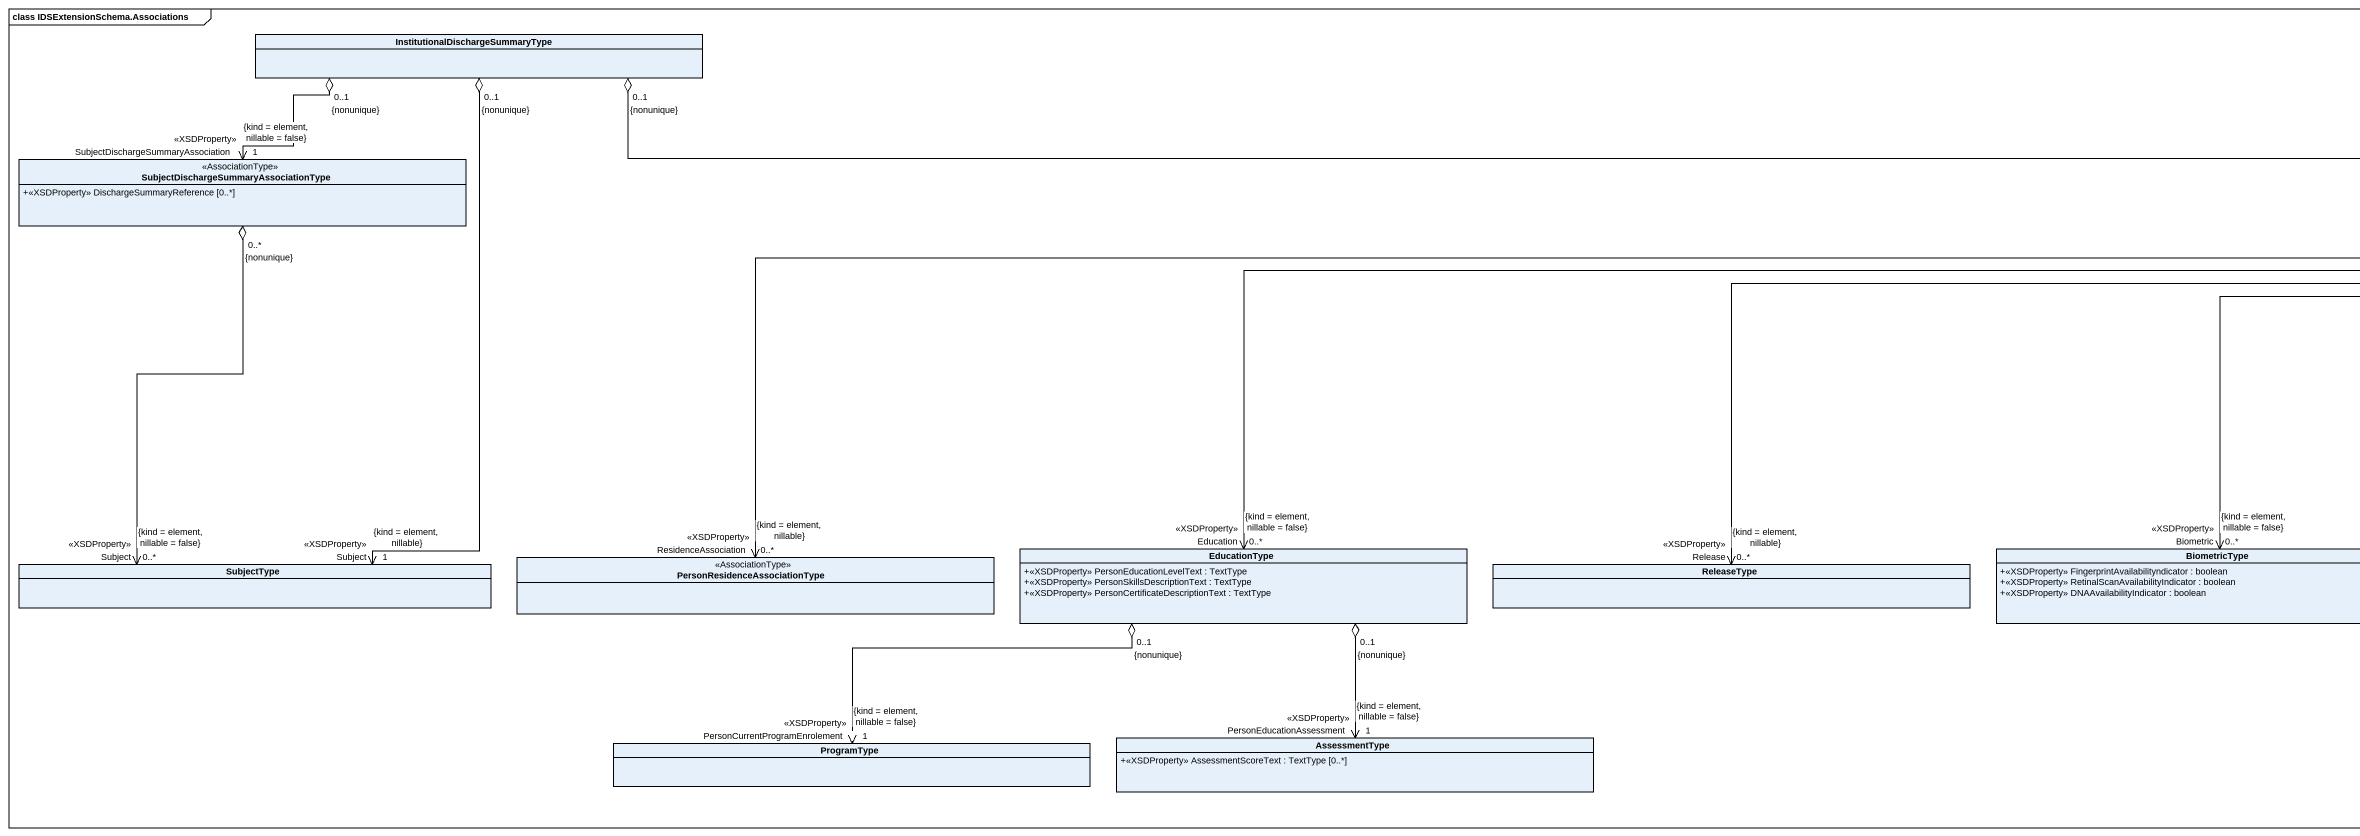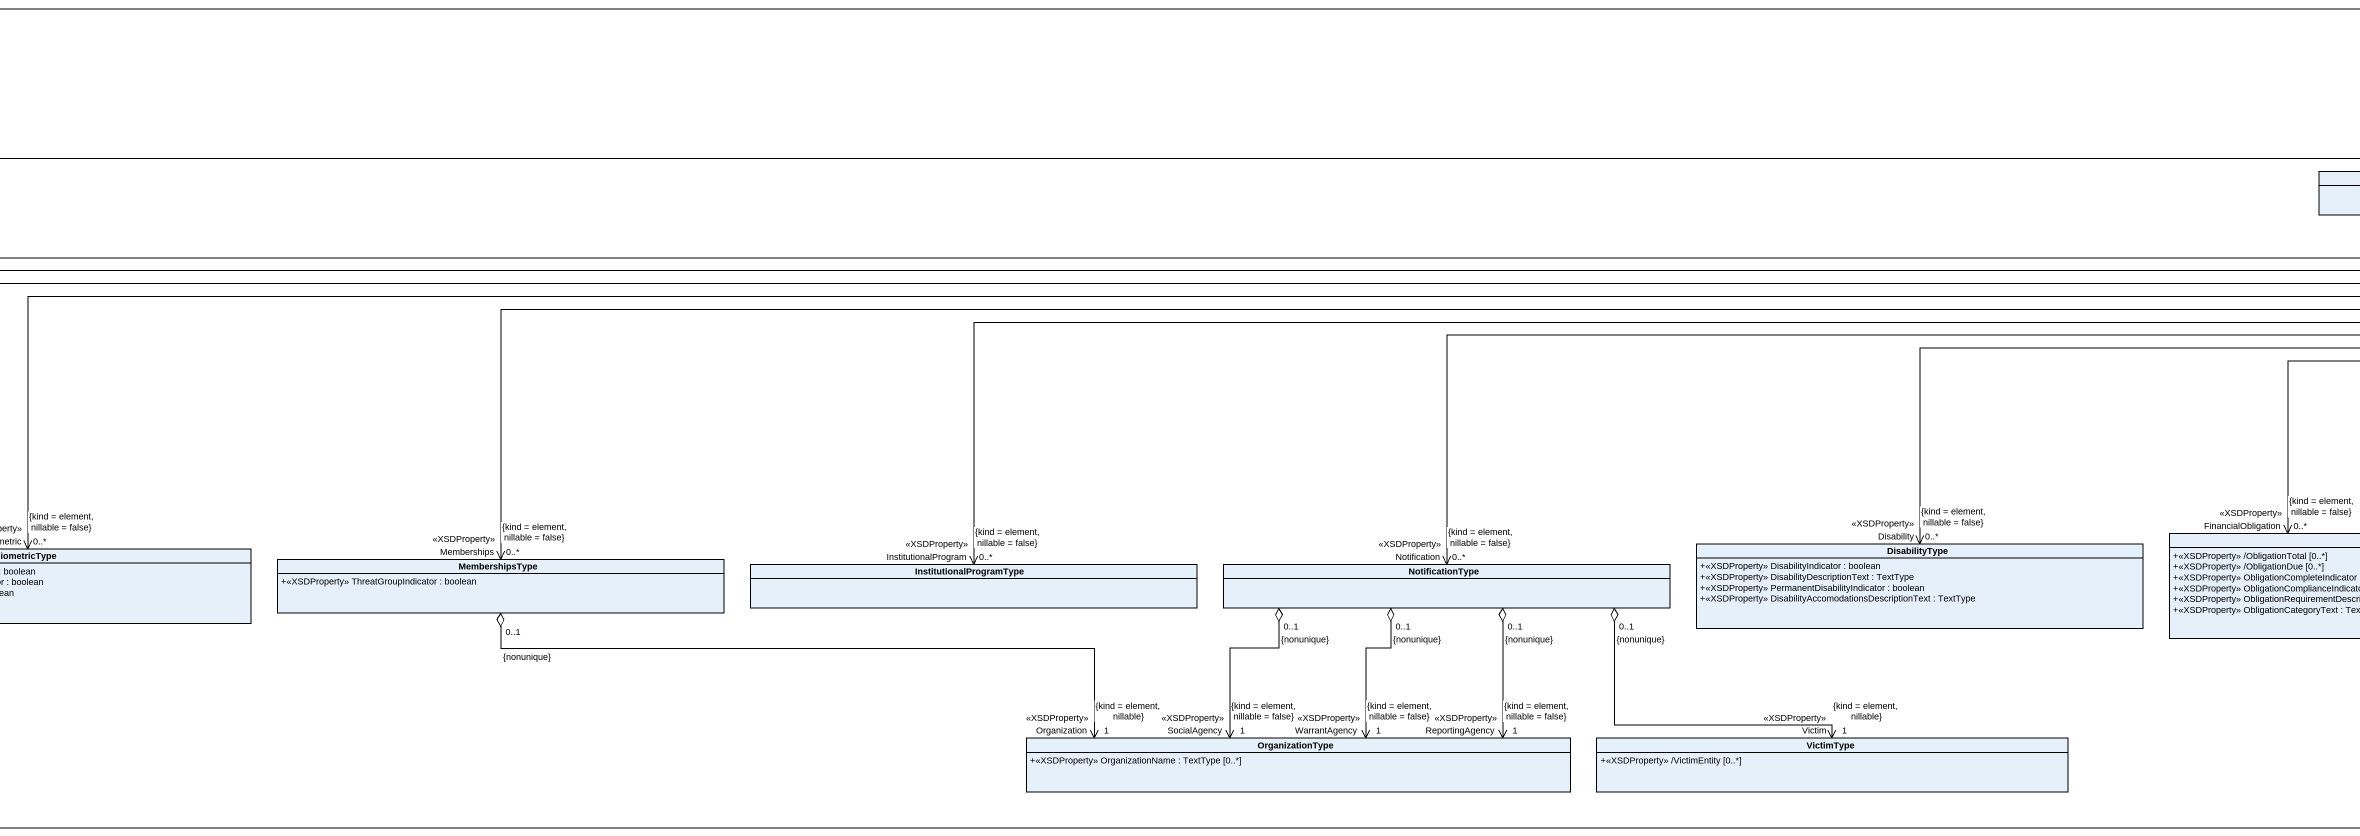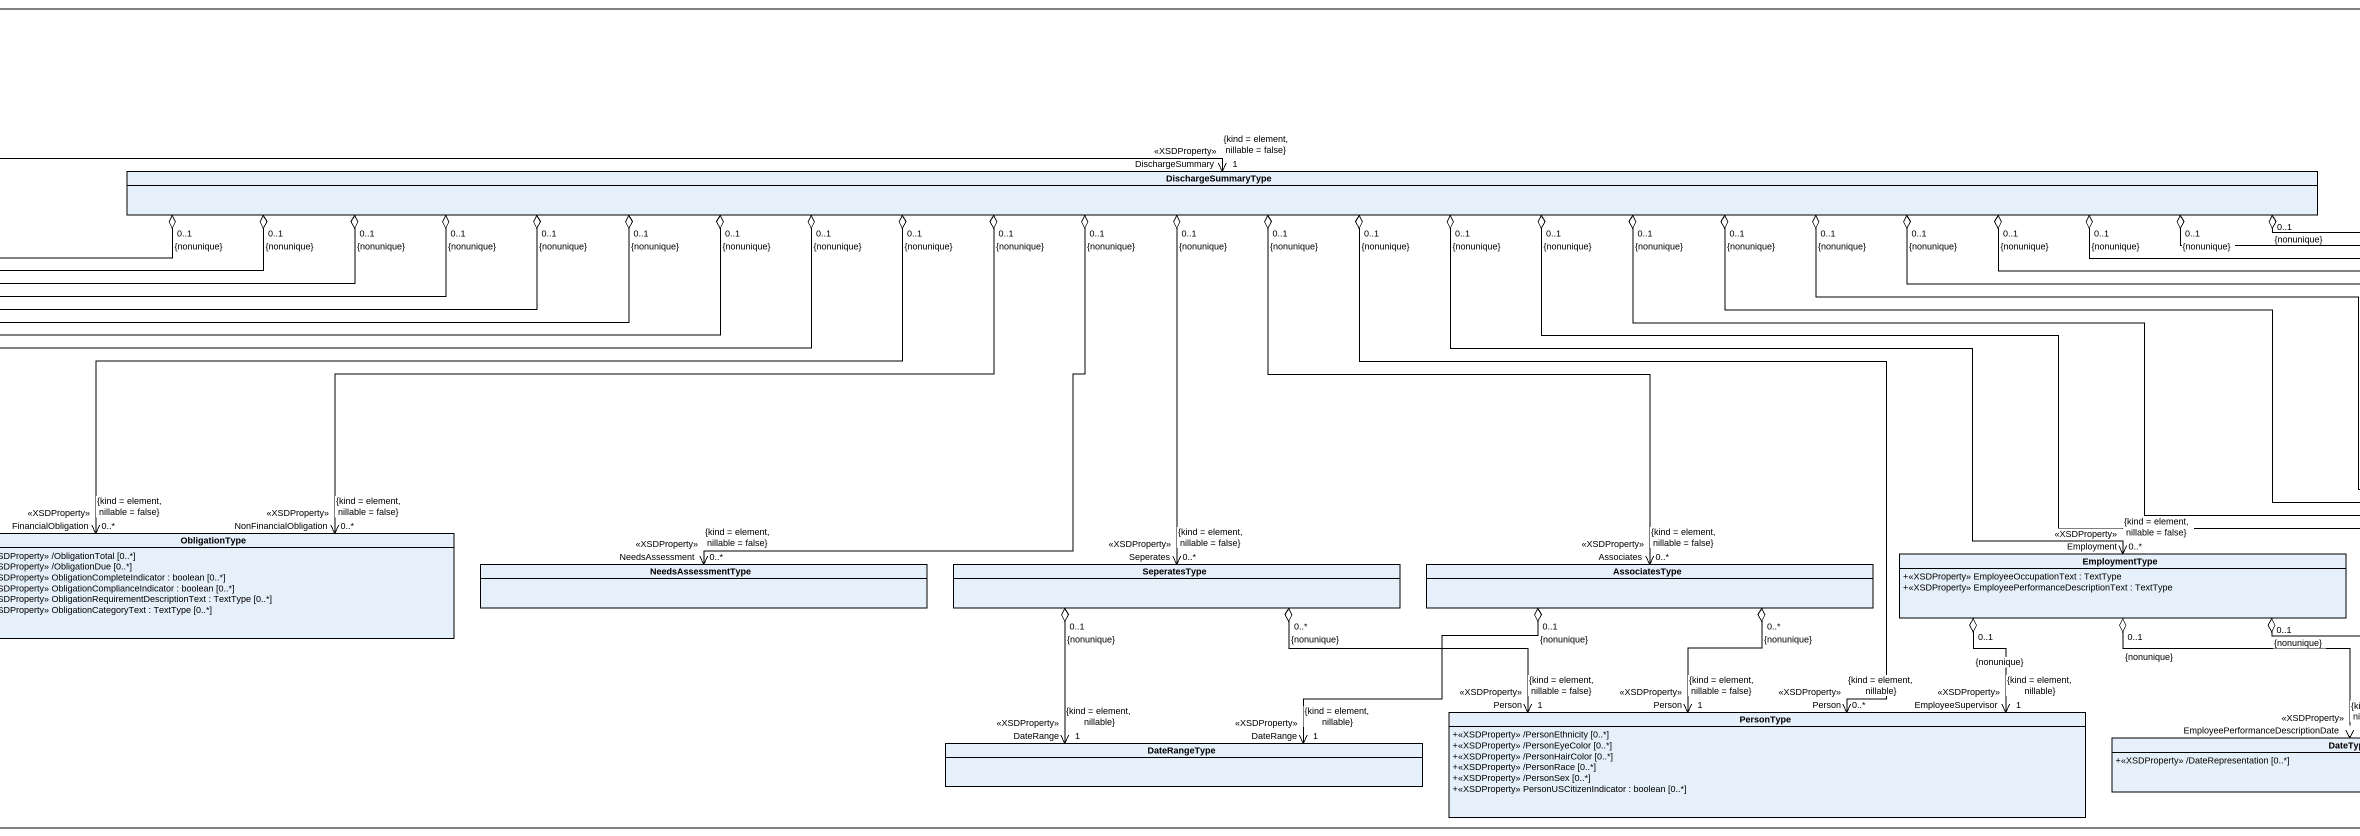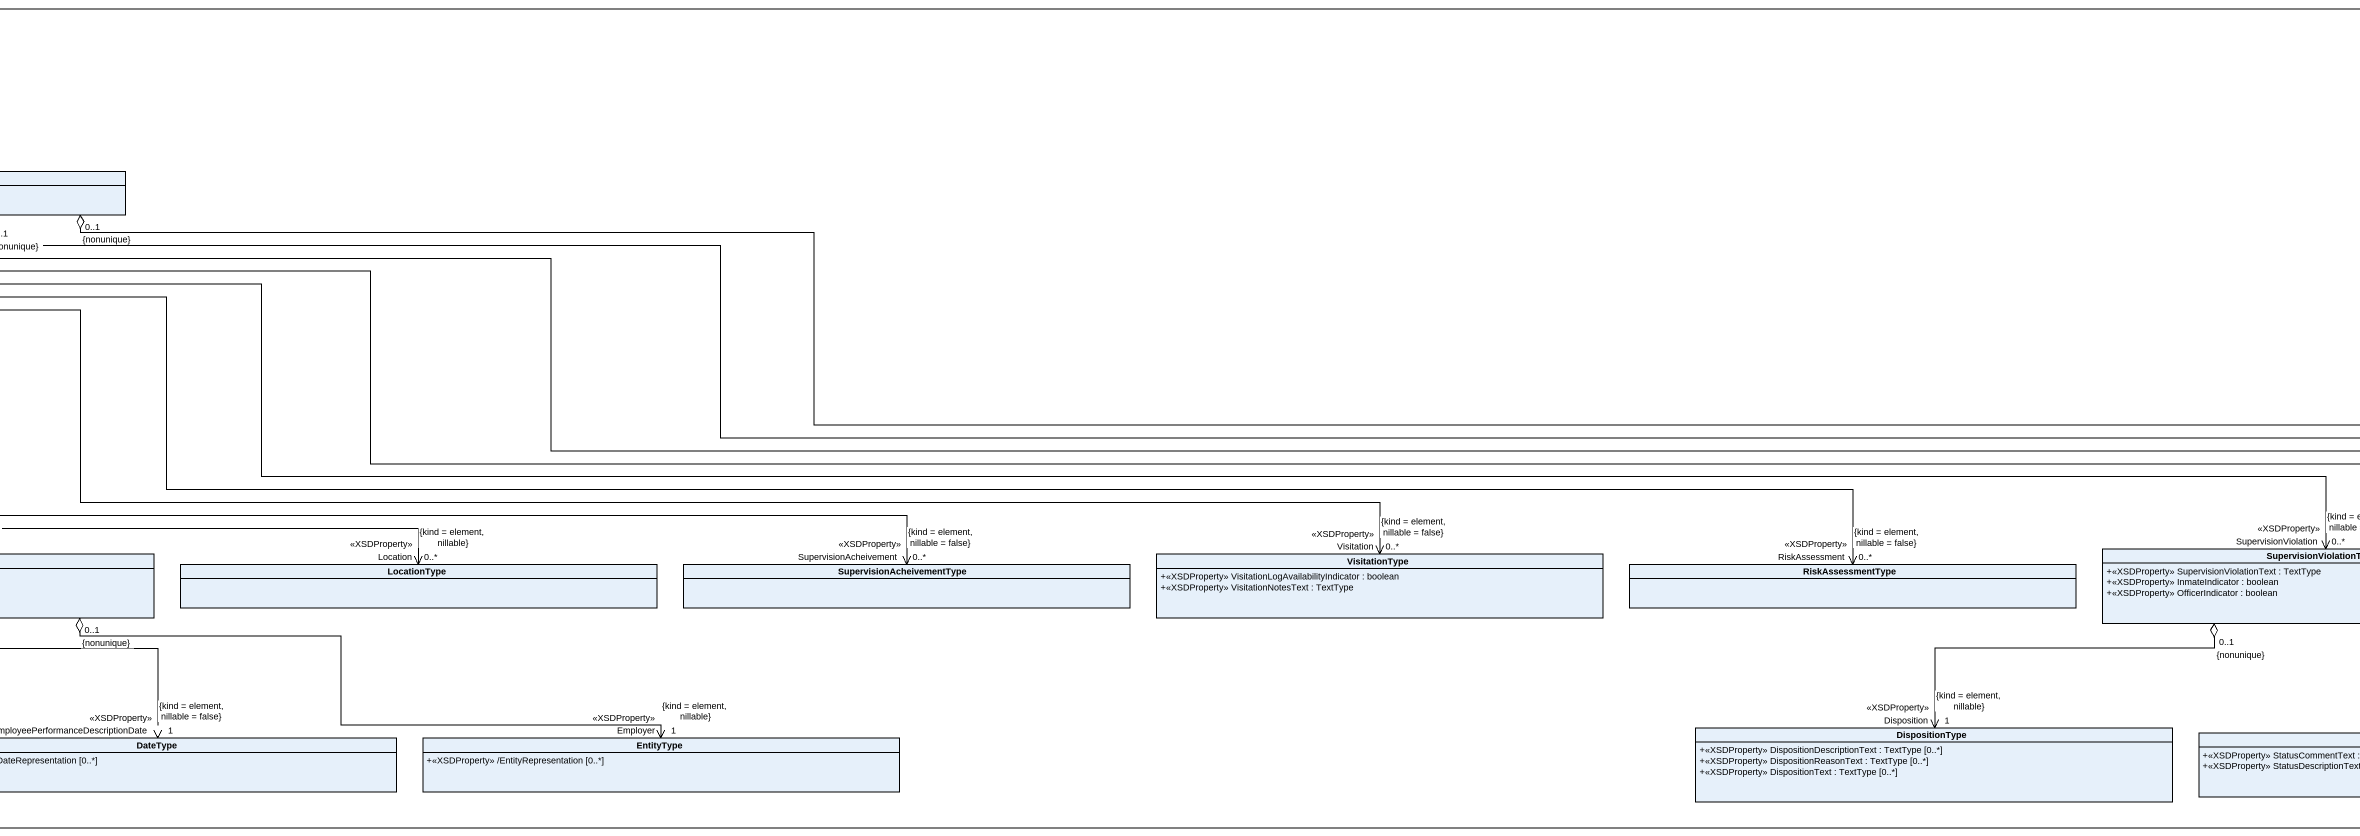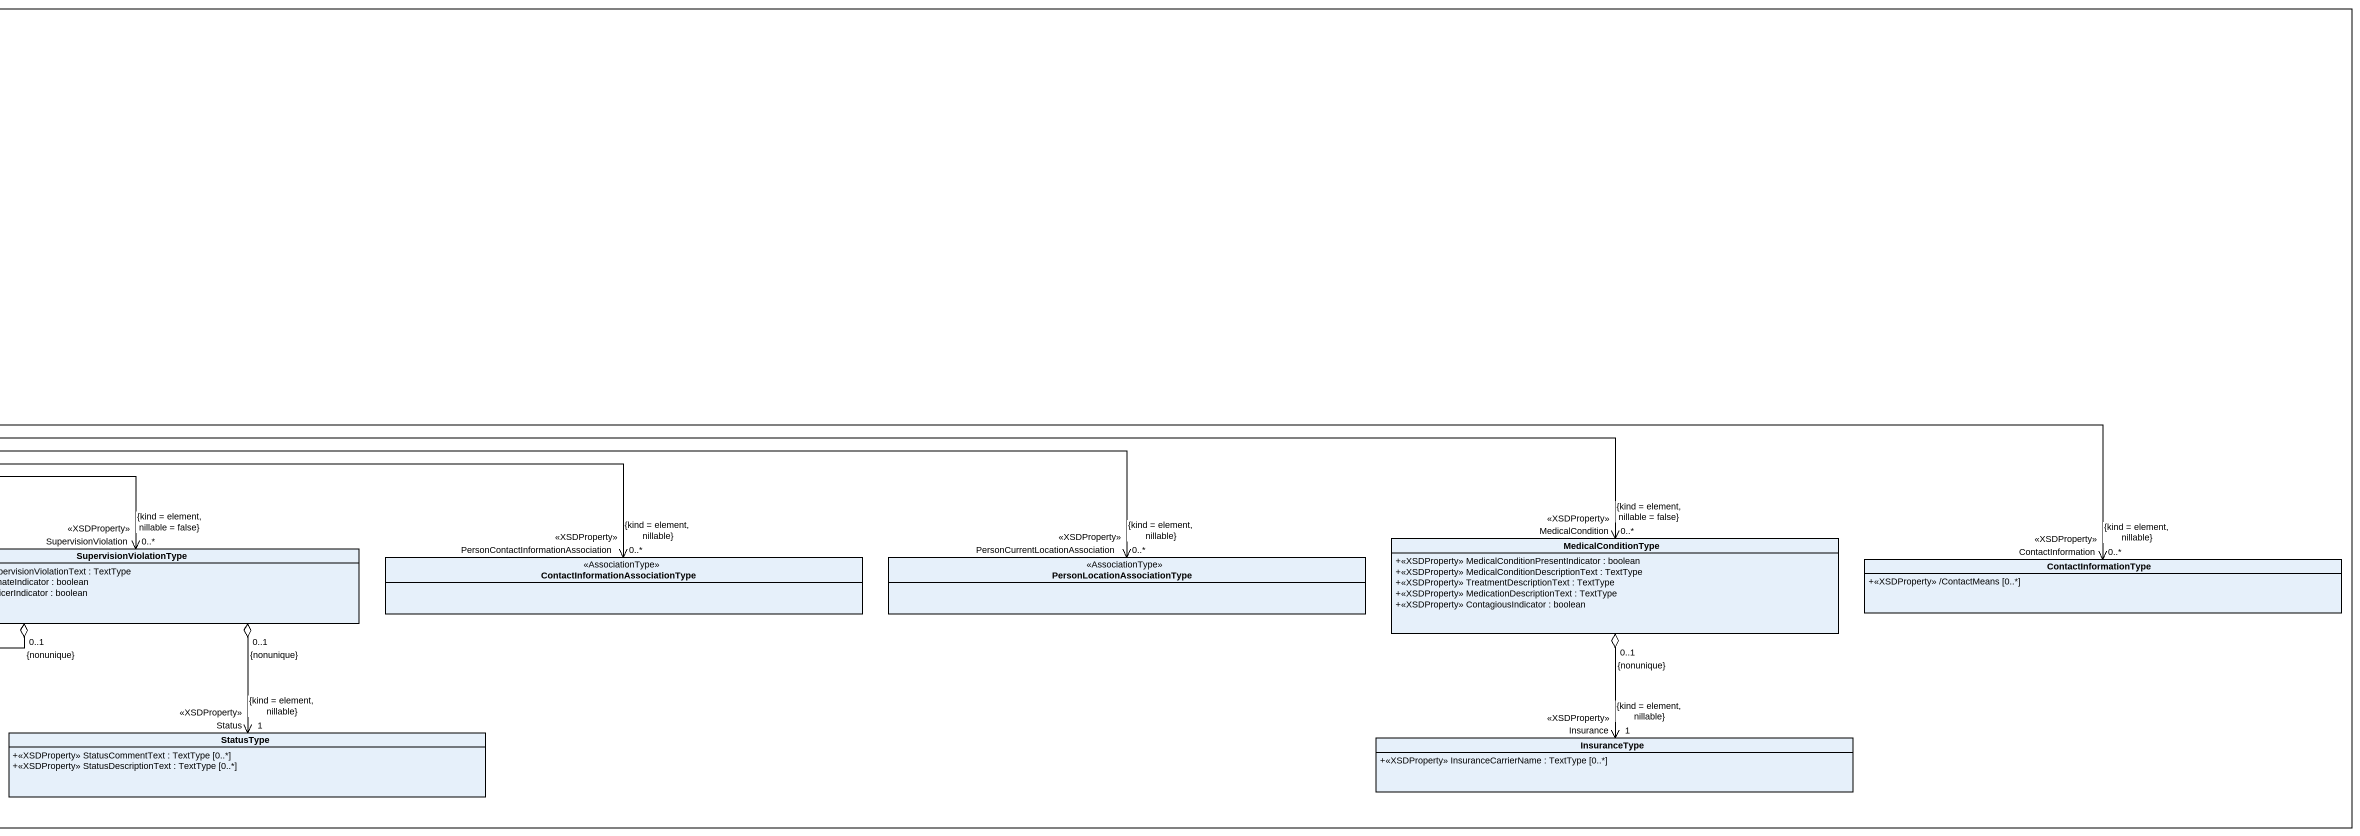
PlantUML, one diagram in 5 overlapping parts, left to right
@startuml
mainframe class IDSExtensionSchema.Associations
hide circle
hide empty members
skinparam classAttributeIconSize 0
class "InstitutionalDischargeSummaryType" as InstitutionalDischargeSummar
class "SubjectDischargeSummaryAssociationType" as SubjectDischargeSummaryAssoc <<AssociationType>> {
  +<<XSDProperty>> DischargeSummaryReference [0..*]
}
class DischargeSummaryType
class DisabilityType {
  +<<XSDProperty>> DisabilityIndicator : boolean
  +<<XSDProperty>> DisabilityDescriptionText : TextType
  +<<XSDProperty>> PermanentDisabilityIndicator : boolean
  +<<XSDProperty>> DisabilityAccomodationsDescriptionText : TextType
}
class ObligationType {
  +<<XSDProperty>> /ObligationTotal [0..*]
  +<<XSDProperty>> /ObligationDue [0..*]
  +<<XSDProperty>> ObligationCompleteIndicator : boolean [0..*]
  +<<XSDProperty>> ObligationComplianceIndicator : boolean [0..*]
  +<<XSDProperty>> ObligationRequirementDescriptionText : TextType [0..*]
  +<<XSDProperty>> ObligationCategoryText : TextType [0..*]
}
class MedicalConditionType {
  +<<XSDProperty>> MedicalConditionPresentIndicator : boolean
  +<<XSDProperty>> MedicalConditionDescriptionText : TextType
  +<<XSDProperty>> TreatmentDescriptionText : TextType
  +<<XSDProperty>> MedicationDescriptionText : TextType
  +<<XSDProperty>> ContagiousIndicator : boolean
}
class SubjectType
class "PersonResidenceAssociationType" as PersonResidenceAssociationTy <<AssociationType>>
class EducationType {
  +<<XSDProperty>> PersonEducationLevelText : TextType
  +<<XSDProperty>> PersonSkillsDescriptionText : TextType
  +<<XSDProperty>> PersonCertificateDescriptionText : TextType
}
class ReleaseType
class BiometricType {
  +<<XSDProperty>> FingerprintAvailabilityndicator : boolean
  +<<XSDProperty>> RetinalScanAvailabilityIndicator : boolean
  +<<XSDProperty>> DNAAvailabilityIndicator : boolean
}
class MembershipsType {
  +<<XSDProperty>> ThreatGroupIndicator : boolean
}
class InstitutionalProgramType
class NotificationType
class NeedsAssessmentType
class SeperatesType
class AssociatesType
class EmploymentType {
  +<<XSDProperty>> EmployeeOccupationText : TextType
  +<<XSDProperty>> EmployeePerformanceDescriptionText : TextType
}
class LocationType
class SupervisionAcheivementType
class VisitationType {
  +<<XSDProperty>> VisitationLogAvailabilityIndicator : boolean
  +<<XSDProperty>> VisitationNotesText : TextType
}
class RiskAssessmentType
class SupervisionViolationType {
  +<<XSDProperty>> SupervisionViolationText : TextType
  +<<XSDProperty>> InmateIndicator : boolean
  +<<XSDProperty>> OfficerIndicator : boolean
}
class "ContactInformationAssociationType" as ContactInformationAssociatio <<AssociationType>>
class "PersonLocationAssociationType" as PersonLocationAssociationTyp <<AssociationType>>
class ContactInformationType {
  +<<XSDProperty>> /ContactMeans [0..*]
}
class AssessmentType {
  +<<XSDProperty>> AssessmentScoreText : TextType [0..*]
}
class OrganizationType {
  +<<XSDProperty>> OrganizationName : TextType [0..*]
}
class VictimType {
  +<<XSDProperty>> /VictimEntity [0..*]
}
class PersonType {
  +<<XSDProperty>> /PersonEthnicity [0..*]
  +<<XSDProperty>> /PersonEyeColor [0..*]
  +<<XSDProperty>> /PersonHairColor [0..*]
  +<<XSDProperty>> /PersonRace [0..*]
  +<<XSDProperty>> /PersonSex [0..*]
  +<<XSDProperty>> PersonUSCitizenIndicator : boolean [0..*]
}
class DateType {
  +<<XSDProperty>> /DateRepresentation [0..*]
}
class EntityType {
  +<<XSDProperty>> /EntityRepresentation [0..*]
}
class DispositionType {
  +<<XSDProperty>> DispositionDescriptionText : TextType [0..*]
  +<<XSDProperty>> DispositionReasonText : TextType [0..*]
  +<<XSDProperty>> DispositionText : TextType [0..*]
}
class StatusType {
  +<<XSDProperty>> StatusCommentText : TextType [0..*]
  +<<XSDProperty>> StatusDescriptionText : TextType [0..*]
}
class InsuranceType {
  +<<XSDProperty>> InsuranceCarrierName : TextType [0..*]
}
class ProgramType
class DateRangeType
InstitutionalDischargeSummar "0..1\n{nonunique}" o-left-> "SubjectDischargeSummaryAssociation\n<<XSDProperty>>\n1\n{kind = element, nillable = false}" SubjectDischargeSummaryAssoc
InstitutionalDischargeSummar "0..1\n{nonunique}" o-right-> "DischargeSummary\n<<XSDProperty>>\n1\n{kind = element, nillable = false}" DischargeSummaryType
InstitutionalDischargeSummar "0..1\n{nonunique}" o--> "Subject\n<<XSDProperty>>\n1\n{kind = element, nillable}" SubjectType
SubjectDischargeSummaryAssoc "0..*\n{nonunique}" o--> "Subject\n<<XSDProperty>>\n0..*\n{kind = element, nillable = false}" SubjectType
DischargeSummaryType "0..1\n{nonunique}" o-left-> "Disability\n<<XSDProperty>>\n0..*\n{kind = element, nillable = false}" DisabilityType
DischargeSummaryType "0..1\n{nonunique}" o-left-> "FinancialObligation\n<<XSDProperty>>\n0..*\n{kind = element, nillable = false}" ObligationType
DischargeSummaryType "0..1\n{nonunique}" o-left-> "NonFinancialObligation\n<<XSDProperty>>\n0..*\n{kind = element, nillable = false}" ObligationType
DischargeSummaryType "0..1\n{nonunique}" o-right-> "MedicalCondition\n<<XSDProperty>>\n0..*\n{kind = element, nillable = false}" MedicalConditionType
DischargeSummaryType "0..1\n{nonunique}" o-left-> "ResidenceAssociation\n<<XSDProperty>>\n0..*\n{kind = element, nillable}" PersonResidenceAssociationTy
DischargeSummaryType "0..1\n{nonunique}" o-left-> "Education\n<<XSDProperty>>\n0..*\n{kind = element, nillable = false}" EducationType
DischargeSummaryType "0..1\n{nonunique}" o-left-> "Release\n<<XSDProperty>>\n0..*\n{kind = element, nillable}" ReleaseType
DischargeSummaryType "0..1\n{nonunique}" o-left-> "Biometric\n<<XSDProperty>>\n0..*\n{kind = element, nillable = false}" BiometricType
DischargeSummaryType "0..1\n{nonunique}" o-left-> "Memberships\n<<XSDProperty>>\n0..*\n{kind = element, nillable = false}" MembershipsType
DischargeSummaryType "0..1\n{nonunique}" o-left-> "InstitutionalProgram\n<<XSDProperty>>\n0..*\n{kind = element, nillable = false}" InstitutionalProgramType
DischargeSummaryType "0..1\n{nonunique}" o-left-> "Notification\n<<XSDProperty>>\n0..*\n{kind = element, nillable = false}" NotificationType
DischargeSummaryType "0..1\n{nonunique}" o--> "NeedsAssessment\n<<XSDProperty>>\n0..*\n{kind = element, nillable = false}" NeedsAssessmentType
DischargeSummaryType "0..1\n{nonunique}" o--> "Seperates\n<<XSDProperty>>\n0..*\n{kind = element, nillable = false}" SeperatesType
DischargeSummaryType "0..1\n{nonunique}" o--> "Associates\n<<XSDProperty>>\n0..*\n{kind = element, nillable = false}" AssociatesType
DischargeSummaryType "0..1\n{nonunique}" o-right-> "Employment\n<<XSDProperty>>\n0..*\n{kind = element, nillable = false}" EmploymentType
DischargeSummaryType "0..1\n{nonunique}" o-right-> "Location\n<<XSDProperty>>\n0..*\n{kind = element, nillable}" LocationType
DischargeSummaryType "0..1\n{nonunique}" o-right-> "SupervisionAcheivement\n<<XSDProperty>>\n0..*\n{kind = element, nillable = false}" SupervisionAcheivementType
DischargeSummaryType "0..1\n{nonunique}" o-right-> "Visitation\n<<XSDProperty>>\n0..*\n{kind = element, nillable = false}" VisitationType
DischargeSummaryType "0..1\n{nonunique}" o-right-> "RiskAssessment\n<<XSDProperty>>\n0..*\n{kind = element, nillable = false}" RiskAssessmentType
DischargeSummaryType "0..1\n{nonunique}" o-right-> "SupervisionViolation\n<<XSDProperty>>\n0..*\n{kind = element, nillable = false}" SupervisionViolationType
DischargeSummaryType "0..1\n{nonunique}" o-right-> "PersonContactInformationAssociation\n<<XSDProperty>>\n0..*\n{kind = element, nillable}" ContactInformationAssociatio
DischargeSummaryType "0..1\n{nonunique}" o-right-> "PersonCurrentLocationAssociation\n<<XSDProperty>>\n0..*\n{kind = element, nillable}" PersonLocationAssociationTyp
DischargeSummaryType "0..1\n{nonunique}" o-right-> "ContactInformation\n<<XSDProperty>>\n0..*\n{kind = element, nillable}" ContactInformationType
DischargeSummaryType "0..1\n{nonunique}" o--> "Person\n<<XSDProperty>>\n0..*\n{kind = element, nillable}" PersonType
MedicalConditionType "0..1\n{nonunique}" o--> "Insurance\n<<XSDProperty>>\n1\n{kind = element, nillable}" InsuranceType
EducationType "0..1\n{nonunique}" o--> "PersonEducationAssessment\n<<XSDProperty>>\n1\n{kind = element, nillable = false}" AssessmentType
EducationType "0..1\n{nonunique}" o-left-> "PersonCurrentProgramEnrolement\n<<XSDProperty>>\n1\n{kind = element, nillable = false}" ProgramType
MembershipsType "0..1\n{nonunique}" o-right-> "Organization\n<<XSDProperty>>\n1\n{kind = element, nillable}" OrganizationType
NotificationType "0..1\n{nonunique}" o--> "SocialAgency\n<<XSDProperty>>\n1\n{kind = element, nillable = false}" OrganizationType
NotificationType "0..1\n{nonunique}" o--> "WarrantAgency\n<<XSDProperty>>\n1\n{kind = element, nillable = false}" OrganizationType
NotificationType "0..1\n{nonunique}" o--> "ReportingAgency\n<<XSDProperty>>\n1\n{kind = element, nillable = false}" OrganizationType
NotificationType "0..1\n{nonunique}" o-right-> "Victim\n<<XSDProperty>>\n1\n{kind = element, nillable}" VictimType
SeperatesType "0..*\n{nonunique}" o-right-> "Person\n<<XSDProperty>>\n1\n{kind = element, nillable = false}" PersonType
SeperatesType "0..1\n{nonunique}" o--> "DateRange\n<<XSDProperty>>\n1\n{kind = element, nillable}" DateRangeType
AssociatesType "0..*\n{nonunique}" o--> "Person\n<<XSDProperty>>\n1\n{kind = element, nillable = false}" PersonType
AssociatesType "0..1\n{nonunique}" o-left-> "DateRange\n<<XSDProperty>>\n1\n{kind = element, nillable}" DateRangeType
EmploymentType "0..1\n{nonunique}" o-left-> "EmployeeSupervisor\n<<XSDProperty>>\n1\n{kind = element, nillable}" PersonType
EmploymentType "0..1\n{nonunique}" o--> "EmployeePerformanceDescriptionDate\n<<XSDProperty>>\n1\n{kind = element, nillable = false}" DateType
EmploymentType "0..1\n{nonunique}" o-right-> "Employer\n<<XSDProperty>>\n1\n{kind = element, nillable}" EntityType
SupervisionViolationType "0..1\n{nonunique}" o-left-> "Disposition\n<<XSDProperty>>\n1\n{kind = element, nillable}" DispositionType
SupervisionViolationType "0..1\n{nonunique}" o--> "Status\n<<XSDProperty>>\n1\n{kind = element, nillable}" StatusType
@enduml
